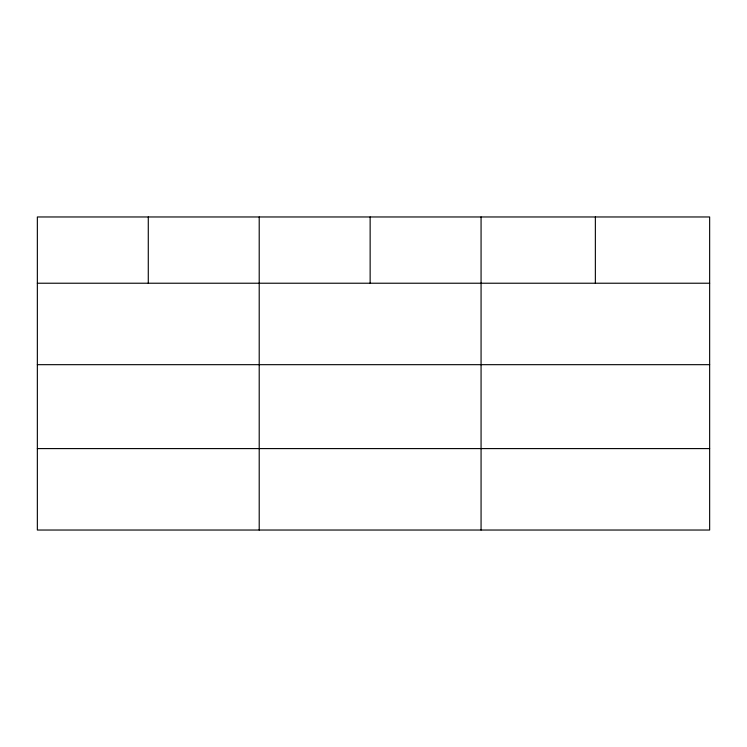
<?xml version="1.0" encoding="UTF-8"?>
<svg xmlns="http://www.w3.org/2000/svg" width="747" height="747" viewBox="0 0 747 747"><rect width="100%" height="100%" fill="white"/><g stroke="black" fill="none" stroke-linecap="round" stroke-linejoin="round"><path stroke-width="1.12" d="M709.65 364.676L709.65 216.966L37.35 216.966L37.35 530.034L709.65 530.034L709.65 364.676L37.35 364.676M37.35 283.225L709.65 283.225M37.35 448.592L709.65 448.592M595.359 216.966L595.359 283.225M481.068 216.966L481.068 530.034M370.138 216.966L370.138 283.225M259.209 216.966L259.209 530.034M148.28 216.966L148.28 283.225"/></g></svg>
